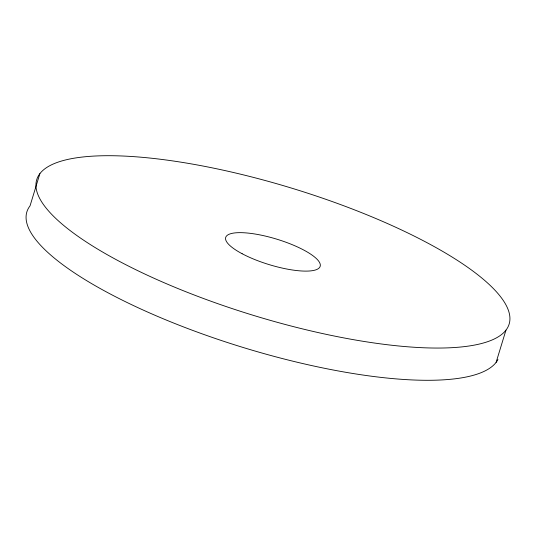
<?xml version="1.0" encoding="UTF-8"?>
<svg xmlns="http://www.w3.org/2000/svg" width="536" height="536" viewBox="0 0 536 536"><rect width="100%" height="100%" fill="white"/><g stroke="black" fill="none" stroke-linecap="round" stroke-linejoin="round"><path stroke-width="0.8" d="M39.898 173.61L30.036 205.858A246.995 66.424 17 0 0 225.669 341.941A246.995 66.424 17 0 0 497.957 359.522M496.102 362.39L505.964 330.143A246.995 66.424 17 0 0 193.818 164.338A246.995 66.424 17 0 0 119.005 261.153A246.995 66.424 17 0 0 505.964 330.143M242.145 253.736A49.399 13.286 17 0 0 319.536 267.531A49.399 13.286 17 0 0 257.106 234.373A49.399 13.286 17 0 0 242.145 253.736"/></g></svg>
